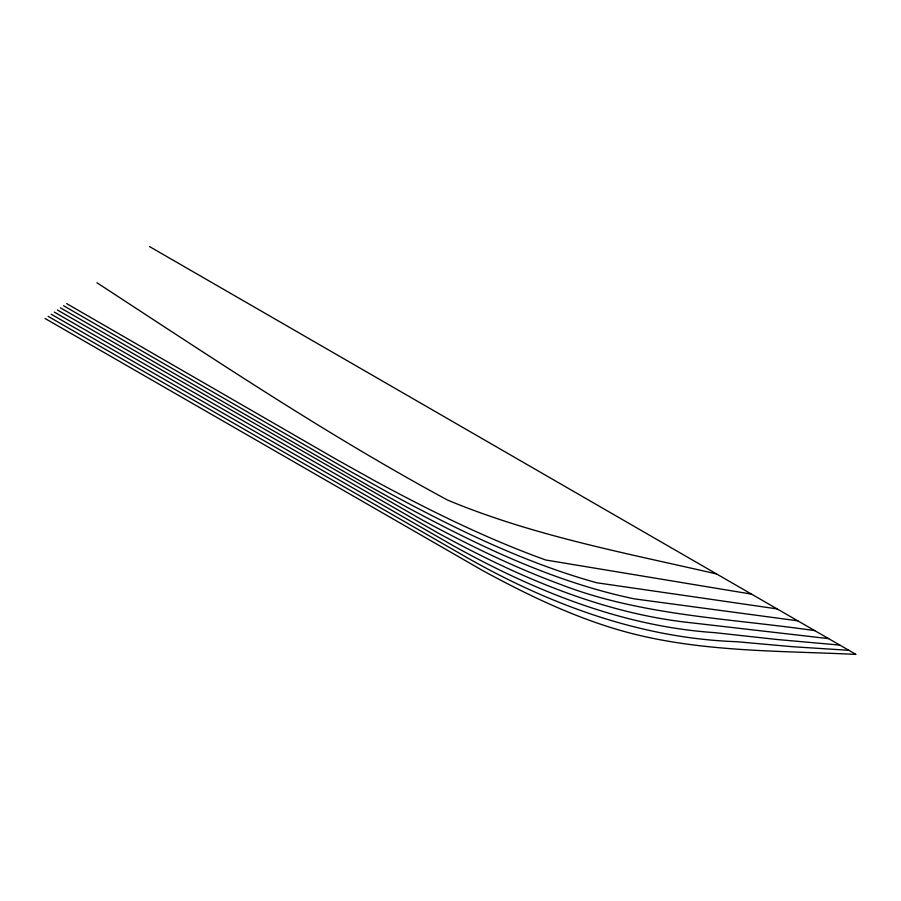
<?xml version="1.0" encoding="UTF-8"?>
<svg xmlns="http://www.w3.org/2000/svg" width="901" height="901" viewBox="0 0 901 901"><rect width="100%" height="100%" fill="white"/><g stroke="black" fill="none" stroke-linecap="round" stroke-linejoin="round"><path stroke-width="1.35" d="M848.832 650.308L792.52 646.715L736.522 641.692C641.242 638.392 550.151 604.796 467.934 558.136L48.136 316.352M839.833 645.105L777.034 639.496L714.606 632.637C621.386 626.375 533.482 590.403 452.662 545.387L51.222 314.224M828.616 638.629L690.909 622.76C600.55 613.176 516.284 575.852 437.39 532.649L54.308 312.106M814.752 630.632C729.607 618.277 641.275 615.856 560.107 584.265C512.432 566.661 466.774 544.069 422.118 519.9L57.405 309.978M797.768 620.823L634.372 598.872C553.777 582.069 478.904 545.905 406.858 507.162L368.881 485.966L60.491 307.86M777.09 608.885L596.834 582.789C524.776 562.798 457.212 529.698 391.586 494.412L352.212 472.439L63.577 305.732M751.524 594.119L545.803 560.017C487.148 538.899 431.095 511.272 376.314 481.675L335.544 458.913L66.663 303.614M716.577 573.948C626.082 553.068 533.516 535.971 447.459 500.021C326.545 434.721 212.028 357.776 96.959 282.768M149.566 246.592L855.95 654.408C774.725 650.443 691.36 652.437 612.77 628.132C567.484 614.245 524.742 593.387 483.206 570.874L45.05 318.481"/></g></svg>
